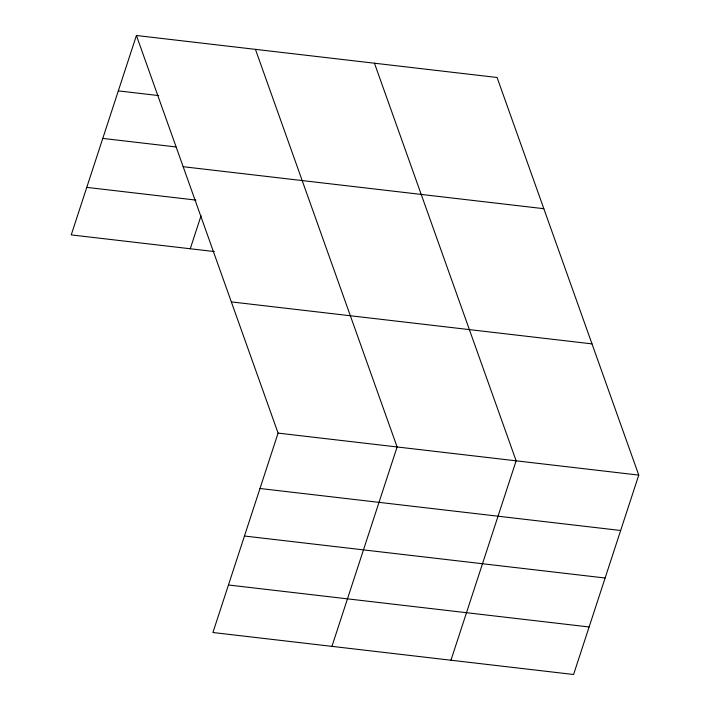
<?xml version="1.0" encoding="UTF-8"?>
<svg xmlns="http://www.w3.org/2000/svg" width="710" height="710" viewBox="0 0 710 710"><rect width="100%" height="100%" fill="white"/><g stroke="black" fill="none" stroke-linecap="round" stroke-linejoin="round"><path stroke-width="1.06" d="M136.418 35.5L278.089 433.109L212.92 632.512L573.582 674.5L638.76 475.097L497.08 77.488L136.418 35.5L71.24 234.904L214.278 251.553M190.262 248.757L201.063 215.698M331.934 646.375L397.112 446.963L255.431 49.354M450.957 660.229L516.134 460.817L374.454 63.208M118.313 90.889L158.712 95.593M102.772 138.415L175.938 146.934M183.171 166.708L543.833 208.696M86.771 187.378L195.969 200.096M231.336 301.901L592.007 343.88M278.089 433.109L638.76 475.097M259.993 488.498L620.655 530.485M244.453 536.023L605.124 578.011M228.451 584.996L589.122 626.974"/></g></svg>
